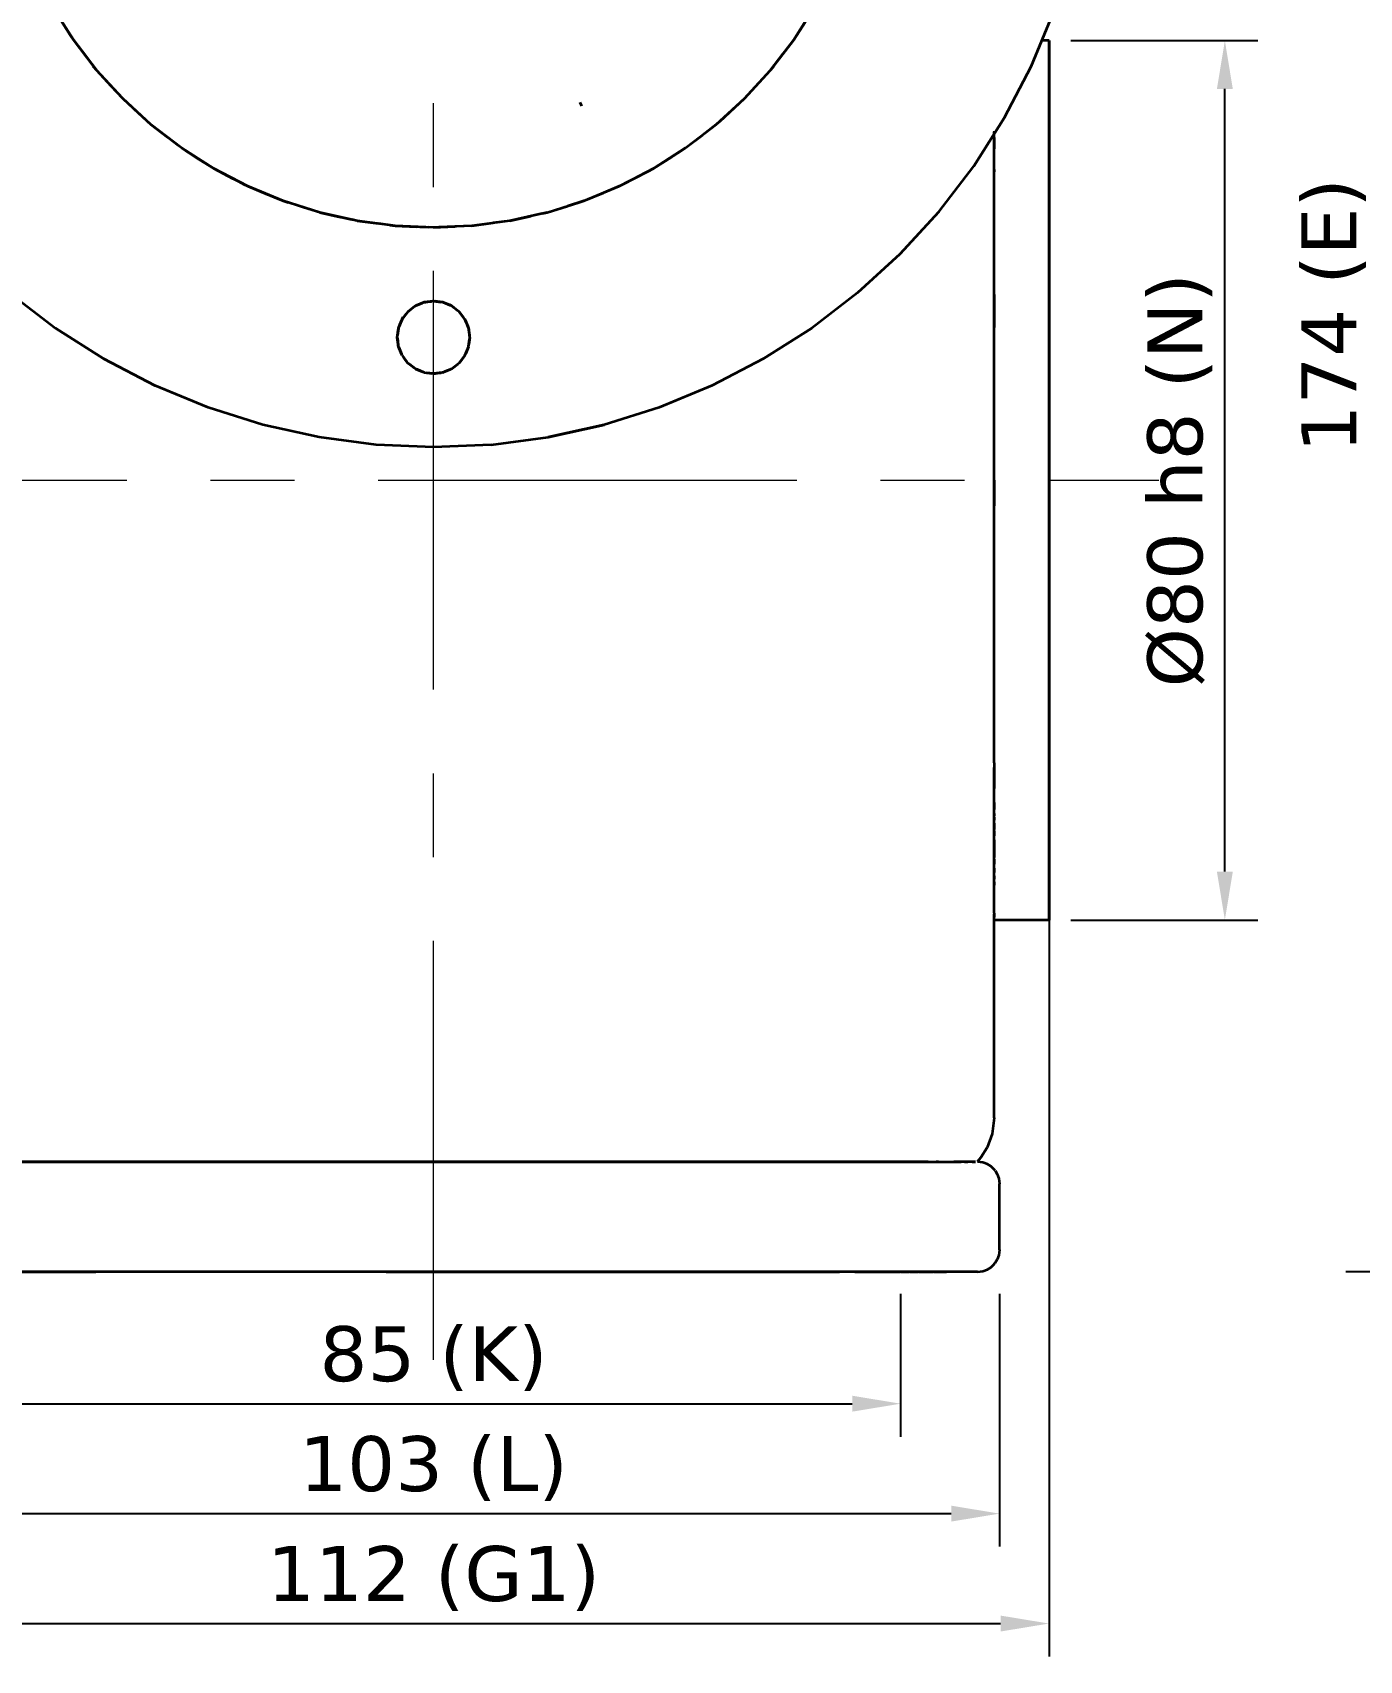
# Model space of a CAD drawing. Header units: millimetres. Extents: x 0 to 420, y 0 to 297.
# Drawn here: x 36.8 to 97.1, y 142.3 to 216.4 of the extents above; entities that cross this region are included whole.
import ezdxf

# ---------------------------------------------------------------- set-up
doc = ezdxf.new("R2010")
doc.units = ezdxf.units.MM
doc.header["$LTSCALE"] = 6
doc.linetypes.add('CENTER', pattern=[5.08, 3.175, -0.635, 0.635, -0.635])
for name, color, linetype, lineweight in [('CENTRO', 7, 'CENTER', 18), ('COTA', 7, 'Continuous', 18), ('VISIVEL', 7, 'Continuous', 35)]:
    doc.layers.add(name, color=color, linetype=linetype, lineweight=lineweight)
doc.styles.add('DESENHO', font='DejaVuSans.ttf')
doc.dimstyles.new('COTA', dxfattribs={"dimtxt": 2.5, "dimasz": 2.2, "dimexe": 1.5, "dimexo": 1, "dimgap": 0.8, "dimtad": 1, "dimdec": 0, "dimtxsty": 'DESENHO', "dimcen": 2.5, "dimazin": 3, "dimtfac": 1, "dimtmove": 0, "dimatfit": 3})

msp = doc.modelspace()

# ---------------------------------------------------------------- linework, layer by layer
at = {"layer": 'CENTRO'}
for p, q in [((55, 156), (55, 261)), ((22, 196), (88, 196))]:
    msp.add_line(p, q, dxfattribs=at)
at = {"layer": 'VISIVEL'}
for p, q in [((38.485, 216.23), (37.68, 217.5)), ((37.68, 217.5), (38.615, 216.03)), ((71.385, 216.03), (72.32, 217.5)), ((72.32, 217.5), (71.515, 216.23)), ((82.19, 214.82), (83.19, 217.24)), ((82.19, 214.82), (83.19, 217.24)), ((38.615, 216.03), (38.2, 216.68)), ((38.615, 216.03), (38.485, 216.23)), ((71.385, 216.03), (71.905, 216.845)), ((71.515, 216.23), (71.385, 216.03)), ((39.53, 214.84), (38.615, 216.03)), ((38.615, 216.03), (39.68, 214.645)), ((38.615, 216.03), (39.205, 215.26)), ((70.32, 214.645), (71.385, 216.03)), ((71.385, 216.03), (70.47, 214.84)), ((71.385, 216.03), (70.91, 215.415)), ((83, 216), (82.63, 216)), ((83, 215.925), (83, 216)), ((83, 216), (83, 215.925)), ((83, 215.695), (83, 215.925)), ((83, 215.925), (83, 215.695)), ((83, 215.32), (83, 215.695)), ((83, 215.695), (83, 215.32)), ((39.68, 214.645), (39.205, 215.26)), ((39.68, 214.645), (39.515, 214.825)), ((39.53, 214.84), (39.68, 214.645)), ((70.32, 214.645), (70.91, 215.415)), ((70.47, 214.84), (70.32, 214.645)), ((70.32, 214.645), (70.485, 214.825)), ((80.98, 212.5), (82.19, 214.82)), ((80.98, 212.5), (82.19, 214.82)), ((83, 214.795), (83, 215.32)), ((83, 215.32), (83, 214.795)), ((83, 214.125), (83, 214.795)), ((83, 214.795), (83, 214.125)), ((40.86, 213.36), (39.68, 214.645)), ((40.335, 213.93), (39.68, 214.645)), ((39.84, 214.465), (39.68, 214.645)), ((40.86, 213.36), (39.84, 214.465)), ((69.14, 213.36), (70.32, 214.645)), ((69.14, 213.36), (70.16, 214.465)), ((69.14, 213.36), (69.795, 214.075)), ((70.32, 214.645), (69.795, 214.075)), ((70.16, 214.465), (70.32, 214.645)), ((83, 213.32), (83, 214.125)), ((83, 214.125), (83, 213.32)), ((40.86, 213.36), (40.335, 213.93)), ((41.965, 212.34), (40.86, 213.36)), ((42.145, 212.18), (40.86, 213.36)), ((40.86, 213.36), (41.575, 212.705)), ((67.855, 212.18), (69.14, 213.36)), ((68.035, 212.34), (69.14, 213.36)), ((69.14, 213.36), (68.57, 212.835)), ((83, 212.385), (83, 213.32)), ((83, 213.32), (83, 212.385)), ((42.145, 212.18), (41.575, 212.705)), ((61.75, 213.02), (61.675, 213.18)), ((67.855, 212.18), (68.57, 212.835)), ((41.965, 212.34), (42.145, 212.18)), ((43.335, 211.265), (42.145, 212.18)), ((43.53, 211.115), (42.145, 212.18)), ((42.145, 212.18), (42.915, 211.59)), ((66.47, 211.115), (67.855, 212.18)), ((66.47, 211.115), (67.66, 212.03)), ((67.855, 212.18), (67.24, 211.705)), ((67.66, 212.03), (67.855, 212.18)), ((68.035, 212.34), (67.855, 212.18)), ((79.575, 210.295), (80.98, 212.5)), ((79.575, 210.295), (80.98, 212.5)), ((80.5, 211.88), (80.5, 211.755)), ((80.5, 211.865), (80.5, 211.78)), ((80.5, 211.59), (80.5, 211.855)), ((80.5, 211.32), (80.5, 211.85)), ((80.5, 211.625), (80.5, 211.825)), ((80.5, 211.59), (80.5, 211.78)), ((83, 211.32), (83, 212.385)), ((83, 212.385), (83, 211.32)), ((43.53, 211.115), (42.915, 211.59)), ((43.53, 211.115), (43.335, 211.265)), ((43.73, 210.985), (43.53, 211.115)), ((45, 210.18), (43.53, 211.115)), ((43.53, 211.115), (44.345, 210.595)), ((65, 210.18), (66.47, 211.115)), ((66.47, 211.115), (65.82, 210.7)), ((66.27, 210.985), (66.47, 211.115)), ((66.47, 211.115), (67.24, 211.705)), ((80.5, 211.59), (80.5, 211.755)), ((80.5, 211.59), (80.5, 211.075)), ((80.5, 211.32), (80.5, 211.59)), ((80.5, 211.59), (80.5, 211.445)), ((80.5, 211.59), (80.5, 211.465)), ((80.5, 211.32), (80.5, 211.465)), ((80.5, 211.32), (80.5, 211.445)), ((80.5, 211.125), (80.5, 211.32)), ((80.5, 210.14), (80.5, 211.32)), ((80.5, 211.32), (80.5, 211.245)), ((80.5, 211.32), (80.5, 211.23)), ((80.5, 211.15), (80.5, 211.285)), ((80.5, 211.15), (80.5, 211.245)), ((80.5, 211.15), (80.5, 211.23)), ((80.5, 210.14), (80.5, 211.125)), ((83, 210.14), (83, 211.32)), ((83, 211.32), (83, 210.14)), ((45, 210.18), (43.73, 210.985)), ((45, 210.18), (44.345, 210.595)), ((66.27, 210.985), (65, 210.18)), ((65, 210.18), (65.82, 210.7)), ((77.98, 208.215), (79.575, 210.295)), ((77.98, 208.215), (79.575, 210.295)), ((46.33, 209.485), (45, 210.18)), ((46.55, 209.375), (45, 210.18)), ((45, 210.18), (45.86, 209.73)), ((46.55, 209.375), (45.86, 209.73)), ((63.45, 209.375), (65, 210.18)), ((63.45, 209.375), (64.785, 210.065)), ((63.45, 209.375), (64.31, 209.82)), ((65, 210.18), (64.31, 209.82)), ((64.785, 210.065), (65, 210.18)), ((80.5, 209.93), (80.5, 210.14)), ((80.5, 210.14), (80.5, 210.025)), ((80.5, 209.14), (80.5, 210.025)), ((80.5, 208.855), (80.5, 209.93)), ((83, 208.855), (83, 210.14)), ((83, 210.14), (83, 208.855)), ((46.33, 209.485), (46.55, 209.375)), ((46.55, 209.375), (47.935, 208.8)), ((48.16, 208.705), (46.55, 209.375)), ((46.55, 209.375), (47.445, 209.005)), ((48.16, 208.705), (47.445, 209.005)), ((61.84, 208.705), (63.45, 209.375)), ((61.84, 208.705), (62.735, 209.075)), ((62.065, 208.8), (63.45, 209.375)), ((63.45, 209.375), (62.735, 209.075)), ((80.5, 208.855), (80.5, 209.14)), ((80.5, 208.625), (80.5, 208.855)), ((83, 208.97), (83, 208.89)), ((83, 208.89), (83, 208.97)), ((83, 208.95), (83, 208.805)), ((83, 208.95), (83, 208.805)), ((83, 208.95), (83, 208.825)), ((83, 208.805), (83, 208.93)), ((83, 208.9), (83, 208.555)), ((83, 208.89), (83, 208.75)), ((83, 208.75), (83, 208.89)), ((83, 207.47), (83, 208.855)), ((83, 208.855), (83, 207.47)), ((83, 208.805), (83, 208.555)), ((83, 208.555), (83, 208.805)), ((83, 208.805), (83, 208.59)), ((47.935, 208.8), (48.16, 208.705)), ((49.825, 208.18), (48.16, 208.705)), ((49.085, 208.415), (48.16, 208.705)), ((48.16, 208.705), (48.39, 208.635)), ((49.825, 208.18), (48.39, 208.635)), ((49.825, 208.18), (49.085, 208.415)), ((49.825, 208.18), (51.29, 207.855)), ((51.525, 207.805), (49.825, 208.18)), ((49.825, 208.18), (50.77, 207.97)), ((60.175, 208.18), (58.475, 207.805)), ((59.94, 208.13), (58.475, 207.805)), ((60.175, 208.18), (59.42, 208.015)), ((59.94, 208.13), (60.175, 208.18)), ((60.175, 208.18), (61.84, 208.705)), ((60.175, 208.18), (61.61, 208.635)), ((60.175, 208.18), (61.1, 208.475)), ((61.84, 208.705), (61.1, 208.475)), ((61.61, 208.635), (61.84, 208.705)), ((61.84, 208.705), (62.065, 208.8)), ((76.215, 206.285), (77.98, 208.215)), ((77.98, 208.215), (76.215, 206.285)), ((80.5, 207.47), (80.5, 208.625)), ((83, 208.555), (83, 208.77)), ((83, 208.75), (83, 208.555)), ((83, 208.555), (83, 208.75)), ((83, 208.555), (83, 208.31)), ((83, 208.31), (83, 208.555)), ((83, 208.555), (83, 208.215)), ((83, 208.215), (83, 208.555)), ((83, 208.555), (83, 208.265)), ((83, 208.215), (83, 208.51)), ((83, 208.31), (83, 208.01)), ((83, 208.01), (83, 208.31)), ((83, 207.78), (83, 208.215)), ((83, 208.215), (83, 207.78)), ((83, 208.215), (83, 207.84)), ((83, 207.78), (83, 208.155)), ((51.525, 207.805), (50.77, 207.97)), ((51.525, 207.805), (51.29, 207.855)), ((53.015, 207.61), (51.525, 207.805)), ((53.255, 207.575), (51.525, 207.805)), ((51.525, 207.805), (52.49, 207.675)), ((53.255, 207.575), (52.49, 207.675)), ((53.015, 207.61), (53.255, 207.575)), ((53.255, 207.575), (54.76, 207.51)), ((55, 207.5), (53.255, 207.575)), ((53.255, 207.575), (54.225, 207.535)), ((55, 207.5), (54.225, 207.535)), ((55, 207.5), (54.76, 207.51)), ((56.745, 207.575), (55, 207.5)), ((55, 207.5), (55.97, 207.54)), ((55, 207.5), (55.24, 207.51)), ((56.745, 207.575), (55.24, 207.51)), ((56.745, 207.575), (55.97, 207.54)), ((58.475, 207.805), (56.745, 207.575)), ((58.23, 207.77), (56.745, 207.575)), ((56.745, 207.575), (57.705, 207.705)), ((58.475, 207.805), (57.705, 207.705)), ((58.475, 207.805), (58.23, 207.77)), ((58.475, 207.805), (59.42, 208.015)), ((80.5, 207.225), (80.5, 207.47)), ((83, 208.01), (83, 207.66)), ((83, 207.66), (83, 208.01)), ((83, 207.78), (83, 207.355)), ((83, 207.26), (83, 207.78)), ((83, 207.78), (83, 207.26)), ((83, 207.78), (83, 207.33)), ((83, 207.26), (83, 207.71)), ((83, 207.66), (83, 207.26)), ((83, 207.26), (83, 207.66)), ((83, 206), (83, 207.47)), ((83, 207.47), (83, 206)), ((80.5, 206), (80.5, 207.225)), ((80.5, 206.315), (80.5, 206.845)), ((83, 207.26), (83, 206.81)), ((83, 206.81), (83, 207.26)), ((83, 206.65), (83, 207.26)), ((83, 207.26), (83, 206.65)), ((83, 207.26), (83, 206.735)), ((83, 207.26), (83, 207.175)), ((83, 207.175), (83, 206.655)), ((83, 207.005), (83, 206.885)), ((83, 206.885), (83, 207.005)), ((83, 206.885), (83, 206.72)), ((83, 206.72), (83, 206.885)), ((83, 206.81), (83, 206.315)), ((83, 206.315), (83, 206.81)), ((83, 206.65), (83, 206.735)), ((83, 206.72), (83, 206.51)), ((83, 206.51), (83, 206.72)), ((83, 206.035), (83, 206.65)), ((83, 205.96), (83, 206.65)), ((83, 206.65), (83, 206.035)), ((83, 206.65), (83, 205.96)), ((83, 206.65), (83, 206.555)), ((83, 206.055), (83, 206.645)), ((76.215, 206.285), (74.285, 204.52)), ((76.215, 206.285), (74.285, 204.52)), ((80.5, 206), (80.5, 206.315)), ((80.5, 205.74), (80.5, 206)), ((80.5, 204.45), (80.5, 206)), ((83, 206.555), (83, 205.965)), ((83, 206.51), (83, 206.255)), ((83, 206.255), (83, 206.51)), ((83, 206.315), (83, 205.775)), ((83, 205.775), (83, 206.315)), ((83, 206.255), (83, 205.955)), ((83, 205.955), (83, 206.255)), ((83, 205.96), (83, 206.055)), ((83, 204.45), (83, 206)), ((83, 206), (83, 204.45)), ((83, 205.19), (83, 205.96)), ((83, 205.96), (83, 205.19)), ((83, 205.96), (83, 205.85)), ((83, 205.955), (83, 205.615)), ((83, 205.615), (83, 205.955)), ((83, 205.3), (83, 205.95)), ((83, 205.19), (83, 205.85)), ((80.5, 204.45), (80.5, 205.74)), ((83, 205.705), (83, 205.78)), ((83, 205.78), (83, 205.705)), ((83, 205.775), (83, 205.19)), ((83, 205.19), (83, 205.775)), ((83, 205.615), (83, 205.705)), ((83, 205.705), (83, 205.615)), ((83, 205.51), (83, 205.615)), ((83, 205.615), (83, 205.51)), ((83, 205.615), (83, 205.23)), ((83, 205.23), (83, 205.615)), ((83, 205.395), (83, 205.51)), ((83, 205.51), (83, 205.395)), ((83, 205.27), (83, 205.395)), ((83, 205.395), (83, 205.27)), ((83, 205.19), (83, 205.3)), ((83, 205.135), (83, 205.27)), ((83, 205.27), (83, 205.135)), ((83, 205.23), (83, 204.805)), ((83, 204.805), (83, 205.23)), ((83, 205.19), (83, 204.57)), ((83, 204.57), (83, 205.19)), ((83, 204.355), (83, 205.19)), ((83, 205.19), (83, 204.81)), ((83, 205.19), (83, 204.355)), ((83, 205.19), (83, 205.075)), ((83, 204.47), (83, 205.185)), ((83, 204.99), (83, 205.135)), ((83, 205.135), (83, 204.99)), ((35.715, 204.52), (37.795, 202.925)), ((35.715, 204.52), (37.795, 202.925)), ((74.285, 204.52), (72.205, 202.925)), ((74.285, 204.52), (72.205, 202.925)), ((80.5, 204.185), (80.5, 204.45)), ((80.5, 204.45), (80.5, 202.955)), ((83, 204.355), (83, 205.075)), ((83, 204.83), (83, 204.99)), ((83, 204.99), (83, 204.83)), ((83, 204.66), (83, 204.83)), ((83, 204.83), (83, 204.66)), ((83, 204.805), (83, 204.345)), ((83, 204.345), (83, 204.805)), ((83, 204.48), (83, 204.66)), ((83, 204.66), (83, 204.48)), ((83, 204.57), (83, 203.915)), ((83, 203.915), (83, 204.57)), ((83, 204.29), (83, 204.48)), ((83, 204.48), (83, 204.29)), ((83, 204.355), (83, 204.47)), ((83, 202.84), (83, 204.45)), ((83, 204.45), (83, 202.84)), ((83, 203.455), (83, 204.42)), ((53.835, 203.665), (53.57, 203.325)), ((53.82, 203.65), (53.62, 203.385)), ((53.815, 203.645), (53.63, 203.405)), ((53.835, 203.665), (53.775, 203.59)), ((54.175, 203.93), (53.835, 203.665)), ((53.835, 203.665), (54.095, 203.87)), ((53.835, 203.665), (53.895, 203.715)), ((54.12, 203.885), (53.84, 203.67)), ((54.155, 203.915), (53.895, 203.715)), ((54.175, 203.93), (54.095, 203.87)), ((54.575, 204.095), (54.175, 203.93)), ((54.175, 203.93), (54.485, 204.055)), ((54.175, 203.93), (54.245, 203.96)), ((54.55, 204.085), (54.245, 203.96)), ((54.5, 204.065), (54.255, 203.96)), ((54.575, 204.095), (54.485, 204.055)), ((54.5, 204.065), (54.575, 204.095)), ((55, 204.15), (54.575, 204.095)), ((54.575, 204.095), (54.905, 204.135)), ((54.84, 204.13), (54.575, 204.095)), ((54.575, 204.095), (54.65, 204.105)), ((54.975, 204.145), (54.65, 204.105)), ((54.96, 204.145), (54.84, 204.13)), ((55, 204.15), (54.905, 204.135)), ((55.255, 204.115), (55, 204.15)), ((55, 204.15), (55.33, 204.105)), ((55, 204.15), (55.08, 204.14)), ((55.16, 204.13), (55.04, 204.145)), ((55.405, 204.095), (55.08, 204.14)), ((55.355, 204.105), (55.16, 204.13)), ((55.255, 204.115), (55.425, 204.095)), ((55.425, 204.095), (55.33, 204.105)), ((55.825, 203.93), (55.425, 204.095)), ((55.735, 203.965), (55.425, 204.095)), ((55.425, 204.095), (55.735, 203.965)), ((55.425, 204.095), (55.5, 204.065)), ((55.805, 203.94), (55.5, 204.065)), ((56.165, 203.665), (55.735, 203.995)), ((55.825, 203.93), (55.735, 203.965)), ((55.825, 203.93), (56.09, 203.725)), ((55.825, 203.93), (55.885, 203.88)), ((56.15, 203.68), (55.885, 203.88)), ((56.165, 203.665), (56.09, 203.725)), ((56.43, 203.325), (56.165, 203.665)), ((56.165, 203.665), (56.37, 203.405)), ((56.165, 203.665), (56.215, 203.605)), ((80.5, 202.84), (80.5, 204.185)), ((83, 203.455), (83, 204.355)), ((83, 204.355), (83, 203.455)), ((83, 204.355), (83, 204.23)), ((83, 203.58), (83, 204.35)), ((83, 204.345), (83, 203.85)), ((83, 203.85), (83, 204.345)), ((83, 204.09), (83, 204.29)), ((83, 204.29), (83, 204.09)), ((83, 203.455), (83, 204.23)), ((83, 203.88), (83, 204.09)), ((83, 204.09), (83, 203.88)), ((83, 203.915), (83, 203.22)), ((83, 203.22), (83, 203.915)), ((83, 202.975), (83, 203.9)), ((83, 203.9), (83, 202.975)), ((83, 203.66), (83, 203.88)), ((83, 203.88), (83, 203.66)), ((83, 203.85), (83, 203.32)), ((83, 203.32), (83, 203.85)), ((83, 203.43), (83, 203.66)), ((83, 203.66), (83, 203.43)), ((37.795, 202.925), (40, 201.52)), ((40, 201.52), (37.795, 202.925)), ((53.35, 202.5), (53.405, 202.925)), ((53.355, 202.555), (53.405, 202.925)), ((53.405, 202.905), (53.36, 202.58)), ((53.405, 202.925), (53.395, 202.83)), ((53.405, 202.925), (53.54, 203.255)), ((53.405, 202.925), (53.535, 203.235)), ((53.405, 202.925), (53.47, 203.08)), ((53.405, 202.925), (53.435, 203)), ((53.56, 203.305), (53.435, 203)), ((53.47, 203.08), (53.62, 203.44)), ((53.57, 203.325), (53.535, 203.235)), ((53.57, 203.325), (53.775, 203.59)), ((53.57, 203.325), (53.62, 203.385)), ((56.415, 203.345), (56.215, 203.605)), ((56.43, 203.325), (56.37, 203.405)), ((56.53, 203.08), (56.43, 203.325)), ((56.43, 203.325), (56.555, 203.015)), ((56.43, 203.325), (56.46, 203.255)), ((56.45, 203.27), (56.595, 202.925)), ((56.585, 202.95), (56.46, 203.255)), ((56.595, 202.925), (56.53, 203.08)), ((56.595, 202.925), (56.555, 203.015)), ((56.595, 202.925), (56.635, 202.595)), ((56.595, 202.925), (56.605, 202.85)), ((72.205, 202.925), (70, 201.52)), ((70, 201.52), (72.205, 202.925)), ((80.5, 203.045), (80.5, 202.955)), ((83, 203.455), (83, 203.58)), ((83, 202.5), (83, 203.455)), ((83, 203.455), (83, 202.5)), ((83, 203.455), (83, 203.325)), ((83, 202.635), (83, 203.45)), ((83, 203.195), (83, 203.43)), ((83, 203.43), (83, 203.195)), ((83, 202.5), (83, 203.325)), ((83, 203.32), (83, 202.755)), ((83, 202.755), (83, 203.32)), ((83, 203.22), (83, 202.5)), ((83, 202.5), (83, 203.22)), ((83, 202.945), (83, 203.195)), ((83, 203.195), (83, 202.945)), ((83, 202.155), (83, 202.975)), ((83, 202.975), (83, 202.155)), ((83, 202.69), (83, 202.945)), ((83, 202.945), (83, 202.69)), ((53.35, 202.5), (53.395, 202.83)), ((53.35, 202.5), (53.36, 202.58)), ((53.405, 202.08), (53.35, 202.5)), ((53.405, 202.075), (53.35, 202.5)), ((53.35, 202.5), (53.365, 202.405)), ((53.355, 202.475), (53.395, 202.15)), ((53.405, 202.075), (53.365, 202.405)), ((53.405, 202.075), (53.395, 202.15)), ((56.595, 202.08), (56.65, 202.5)), ((56.595, 202.075), (56.65, 202.5)), ((56.595, 202.095), (56.64, 202.42)), ((56.595, 202.075), (56.605, 202.17)), ((56.645, 202.525), (56.605, 202.85)), ((56.65, 202.5), (56.605, 202.17)), ((56.65, 202.5), (56.635, 202.595)), ((56.65, 202.5), (56.64, 202.42)), ((80.5, 202.565), (80.5, 202.84)), ((80.5, 201.175), (80.5, 202.84)), ((80.5, 201.175), (80.5, 202.565)), ((83, 201.175), (83, 202.84)), ((83, 202.84), (83, 201.175)), ((83, 202.755), (83, 202.165)), ((83, 202.165), (83, 202.755)), ((83, 202.43), (83, 202.69)), ((83, 202.69), (83, 202.43)), ((83, 202.5), (83, 202.635)), ((83, 202.5), (83, 201.75)), ((83, 201.75), (83, 202.5)), ((83, 201.495), (83, 202.5)), ((83, 202.5), (83, 201.495)), ((83, 202.5), (83, 202.36)), ((83, 201.635), (83, 202.49)), ((83, 202.155), (83, 202.43)), ((83, 202.43), (83, 202.155)), ((83, 202.36), (83, 201.5)), ((83, 202.165), (83, 201.55)), ((83, 201.55), (83, 202.165)), ((83, 201.88), (83, 202.155)), ((83, 201.875), (83, 202.155)), ((83, 202.155), (83, 201.875)), ((83, 202.155), (83, 201.88)), ((42.32, 200.31), (40, 201.52)), ((40, 201.52), (42.32, 200.31)), ((53.57, 201.675), (53.405, 202.075)), ((53.405, 202.075), (53.445, 201.985)), ((53.415, 202.05), (53.54, 201.745)), ((53.515, 201.815), (53.435, 202)), ((53.57, 201.675), (53.445, 201.985)), ((53.57, 201.675), (53.515, 201.815)), ((53.57, 201.675), (53.54, 201.745)), ((53.57, 201.675), (53.63, 201.595)), ((53.585, 201.655), (53.785, 201.395)), ((53.835, 201.335), (53.63, 201.595)), ((53.835, 201.335), (53.685, 201.53)), ((53.835, 201.335), (53.69, 201.52)), ((56.165, 201.335), (56.43, 201.675)), ((56.165, 201.335), (56.43, 201.675)), ((56.165, 201.335), (56.225, 201.41)), ((56.38, 201.615), (56.18, 201.35)), ((56.43, 201.675), (56.225, 201.41)), ((56.43, 201.675), (56.38, 201.615)), ((56.43, 201.675), (56.56, 201.99)), ((56.43, 201.675), (56.47, 201.77)), ((56.43, 201.675), (56.465, 201.765)), ((56.44, 201.695), (56.565, 202)), ((56.595, 202.075), (56.465, 201.765)), ((56.485, 201.805), (56.555, 201.975)), ((56.56, 201.99), (56.595, 202.075)), ((56.595, 202.075), (56.565, 202)), ((70, 201.52), (67.68, 200.31)), ((70, 201.52), (67.68, 200.31)), ((83, 201.59), (83, 201.88)), ((83, 201.88), (83, 201.59)), ((83, 201.795), (83, 201.875)), ((83, 201.875), (83, 201.795)), ((83, 201.71), (83, 201.795)), ((83, 201.795), (83, 201.71)), ((83, 201.75), (83, 200.975)), ((83, 200.975), (83, 201.75)), ((83, 201.615), (83, 201.71)), ((83, 201.71), (83, 201.615)), ((83, 201.495), (83, 201.635)), ((83, 201.52), (83, 201.615)), ((83, 201.615), (83, 201.52)), ((83, 201.3), (83, 201.59)), ((83, 201.59), (83, 201.3)), ((83, 201.55), (83, 200.91)), ((83, 200.91), (83, 201.55)), ((83, 201.415), (83, 201.52)), ((83, 201.52), (83, 201.415)), ((83, 200.445), (83, 201.495)), ((83, 201.495), (83, 200.445)), ((83, 201.495), (83, 200.59)), ((83, 201.495), (83, 201.35)), ((83, 201.3), (83, 201.415)), ((83, 201.415), (83, 201.3)), ((53.835, 201.335), (53.785, 201.395)), ((54.155, 201.085), (53.835, 201.335)), ((53.835, 201.335), (53.91, 201.275)), ((53.85, 201.32), (54.115, 201.12)), ((54.175, 201.07), (53.91, 201.275)), ((54.175, 201.07), (54.045, 201.17)), ((54.175, 201.07), (54.115, 201.12)), ((54.575, 200.905), (54.175, 201.07)), ((54.575, 200.905), (54.175, 201.07)), ((54.175, 201.07), (54.265, 201.035)), ((54.195, 201.06), (54.5, 200.935)), ((54.575, 200.905), (54.265, 201.035)), ((54.575, 200.905), (54.5, 200.935)), ((54.575, 200.905), (54.67, 200.895)), ((54.595, 200.905), (54.92, 200.86)), ((54.605, 200.9), (55, 200.85)), ((55, 200.85), (54.67, 200.895)), ((55, 200.85), (54.92, 200.86)), ((55, 200.85), (54.92, 200.86)), ((55.385, 200.9), (55, 200.85)), ((55, 200.85), (55.095, 200.865)), ((55.08, 200.86), (55, 200.85)), ((55.025, 200.855), (55.35, 200.895)), ((55.24, 200.88), (55.08, 200.86)), ((55.425, 200.905), (55.095, 200.865)), ((55.425, 200.905), (55.24, 200.88)), ((55.425, 200.905), (55.35, 200.895)), ((55.615, 200.985), (55.385, 200.89)), ((55.605, 200.98), (55.425, 200.905)), ((55.425, 200.905), (55.515, 200.945)), ((55.45, 200.915), (55.755, 201.04)), ((55.825, 201.07), (55.515, 200.945)), ((55.825, 201.07), (55.605, 200.98)), ((55.825, 201.07), (55.615, 200.985)), ((55.825, 201.07), (55.755, 201.04)), ((56.165, 201.335), (55.825, 201.07)), ((56.165, 201.335), (55.825, 201.07)), ((55.825, 201.07), (55.905, 201.13)), ((55.845, 201.085), (56.105, 201.285)), ((56.165, 201.335), (55.905, 201.13)), ((56.165, 201.335), (56.105, 201.285)), ((80.5, 200.89), (80.5, 201.175)), ((80.5, 199.475), (80.5, 200.89)), ((83, 200.445), (83, 201.35)), ((83, 201), (83, 201.3)), ((83, 201.18), (83, 201.3)), ((83, 201.3), (83, 201.18)), ((83, 201.3), (83, 201)), ((83, 201.055), (83, 201.18)), ((83, 201.18), (83, 201.055)), ((83, 199.475), (83, 201.175)), ((83, 201.175), (83, 199.475)), ((83, 200.925), (83, 201.055)), ((83, 201.055), (83, 200.925)), ((83, 200.695), (83, 201)), ((83, 201), (83, 200.695)), ((83, 200.975), (83, 200.18)), ((83, 200.18), (83, 200.975)), ((83, 200.79), (83, 200.925)), ((83, 200.925), (83, 200.79)), ((83, 200.91), (83, 200.25)), ((83, 200.25), (83, 200.91)), ((83, 200.645), (83, 200.79)), ((83, 200.79), (83, 200.645)), ((83, 200.385), (83, 200.695)), ((83, 200.695), (83, 200.385)), ((44.74, 199.31), (42.32, 200.31)), ((44.74, 199.31), (42.32, 200.31)), ((67.68, 200.31), (65.26, 199.31)), ((67.68, 200.31), (65.26, 199.31)), ((80.5, 199.475), (80.5, 200.235)), ((83, 200.495), (83, 200.645)), ((83, 200.645), (83, 200.495)), ((83, 200.445), (83, 200.59)), ((83, 200.34), (83, 200.495)), ((83, 200.495), (83, 200.34)), ((83, 199.365), (83, 200.445)), ((83, 200.445), (83, 199.39)), ((83, 200.445), (83, 199.365)), ((83, 200.445), (83, 199.515)), ((83, 200.445), (83, 200.295)), ((83, 200.065), (83, 200.385)), ((83, 200.385), (83, 200.065)), ((83, 200.18), (83, 200.34)), ((83, 200.34), (83, 200.18)), ((83, 199.365), (83, 200.295)), ((83, 200.25), (83, 199.57)), ((83, 199.57), (83, 200.25)), ((83, 200.015), (83, 200.18)), ((83, 200.18), (83, 200.015)), ((83, 200.18), (83, 199.365)), ((83, 199.365), (83, 200.18)), ((83, 199.745), (83, 200.065)), ((83, 200.065), (83, 199.745)), ((83, 199.85), (83, 200.015)), ((83, 200.015), (83, 199.85)), ((47.235, 198.52), (44.74, 199.31)), ((47.235, 198.52), (44.74, 199.31)), ((65.26, 199.31), (62.765, 198.52)), ((65.26, 199.31), (62.765, 198.52)), ((80.5, 199.185), (80.5, 199.475)), ((80.5, 197.745), (80.5, 199.185)), ((83, 199.675), (83, 199.85)), ((83, 199.85), (83, 199.675)), ((83, 199.42), (83, 199.745)), ((83, 199.745), (83, 199.42)), ((83, 199.495), (83, 199.675)), ((83, 199.675), (83, 199.495)), ((83, 199.57), (83, 198.875)), ((83, 198.875), (83, 199.57)), ((83, 199.365), (83, 199.515)), ((83, 199.31), (83, 199.495)), ((83, 199.495), (83, 199.31)), ((83, 197.745), (83, 199.475)), ((83, 199.475), (83, 197.745)), ((83, 199.09), (83, 199.42)), ((83, 199.42), (83, 199.09)), ((83, 199.365), (83, 198.535)), ((83, 198.535), (83, 199.365)), ((83, 198.255), (83, 199.365)), ((83, 199.365), (83, 198.255)), ((83, 199.365), (83, 198.41)), ((83, 199.365), (83, 199.21)), ((83, 199.125), (83, 199.31)), ((83, 199.31), (83, 199.125)), ((83, 199.21), (83, 198.265)), ((49.79, 197.955), (47.235, 198.52)), ((49.79, 197.955), (47.235, 198.52)), ((62.765, 198.52), (60.21, 197.955)), ((60.21, 197.955), (62.765, 198.52)), ((83, 198.935), (83, 199.125)), ((83, 199.125), (83, 198.935)), ((83, 198.755), (83, 199.09)), ((83, 199.09), (83, 198.755)), ((83, 198.74), (83, 198.935)), ((83, 198.935), (83, 198.74)), ((83, 198.875), (83, 198.165)), ((83, 198.165), (83, 198.875)), ((83, 198.42), (83, 198.755)), ((83, 198.755), (83, 198.42)), ((83, 198.54), (83, 198.74)), ((83, 198.74), (83, 198.54)), ((83, 198.34), (83, 198.54)), ((83, 198.54), (83, 198.34)), ((83, 198.535), (83, 197.695)), ((83, 197.695), (83, 198.535)), ((52.385, 197.615), (49.79, 197.955)), ((52.385, 197.615), (49.79, 197.955)), ((57.615, 197.615), (60.21, 197.955)), ((57.615, 197.615), (60.21, 197.955)), ((80.5, 197.455), (80.5, 197.745)), ((83, 198.08), (83, 198.42)), ((83, 198.42), (83, 198.08)), ((83, 198.255), (83, 198.41)), ((83, 198.14), (83, 198.34)), ((83, 198.34), (83, 198.14)), ((83, 197.135), (83, 198.255)), ((83, 198.255), (83, 197.135)), ((83, 198.255), (83, 197.29)), ((83, 198.255), (83, 198.1)), ((83, 198.165), (83, 197.45)), ((83, 197.45), (83, 198.165)), ((83, 197.93), (83, 198.14)), ((83, 198.14), (83, 197.93)), ((83, 197.135), (83, 198.1)), ((83, 197.735), (83, 198.08)), ((83, 198.08), (83, 197.735)), ((83, 197.725), (83, 197.93)), ((83, 197.93), (83, 197.725)), ((83, 196), (83, 197.745)), ((83, 197.745), (83, 196)), ((83, 197.39), (83, 197.735)), ((83, 197.735), (83, 197.39)), ((83, 197.51), (83, 197.725)), ((83, 197.725), (83, 197.51)), ((83, 197.695), (83, 196.85)), ((83, 196.85), (83, 197.695)), ((55, 197.5), (52.385, 197.615)), ((55, 197.5), (52.385, 197.615)), ((57.615, 197.615), (55, 197.5)), ((57.615, 197.615), (55, 197.5)), ((80.5, 196), (80.5, 197.455)), ((83, 197.3), (83, 197.51)), ((83, 197.51), (83, 197.3)), ((83, 197.45), (83, 196.725)), ((83, 196.725), (83, 197.45)), ((83, 197.045), (83, 197.39)), ((83, 197.39), (83, 197.045)), ((83, 197.085), (83, 197.3)), ((83, 197.3), (83, 197.085)), ((83, 197.135), (83, 197.29)), ((83, 196), (83, 197.135)), ((83, 197.135), (83, 196)), ((83, 197.135), (83, 196.155)), ((83, 197.135), (83, 196.975)), ((83, 196.87), (83, 197.085)), ((83, 197.085), (83, 196.87)), ((83, 196.7), (83, 197.045)), ((83, 197.045), (83, 196.7)), ((83, 196), (83, 196.975)), ((80.5, 196.355), (80.5, 196.64)), ((80.5, 196), (80.5, 196.355)), ((83, 196.655), (83, 196.87)), ((83, 196.87), (83, 196.655)), ((83, 196.85), (83, 196)), ((83, 196), (83, 196.85)), ((83, 196.725), (83, 196)), ((83, 196), (83, 196.725)), ((83, 196.35), (83, 196.7)), ((83, 196.7), (83, 196.35)), ((83, 196.435), (83, 196.655)), ((83, 196.655), (83, 196.435)), ((83, 196.22), (83, 196.435)), ((83, 196.435), (83, 196.22)), ((83, 196), (83, 196.35)), ((83, 196.35), (83, 196)), ((83, 196), (83, 196.22)), ((83, 196.22), (83, 196)), ((80.5, 195.71), (80.5, 196)), ((80.5, 196), (80.5, 194.84)), ((80.5, 194.255), (80.5, 195.71)), ((83, 196), (83, 196.155)), ((83, 196), (83, 195.65)), ((83, 196), (83, 195.78)), ((83, 196), (83, 195.65)), ((83, 196), (83, 195.78)), ((83, 196), (83, 195.15)), ((83, 196), (83, 195.275)), ((83, 195.15), (83, 196)), ((83, 195.275), (83, 196)), ((83, 194.255), (83, 196)), ((83, 196), (83, 194.255)), ((83, 194.865), (83, 196)), ((83, 196), (83, 194.865)), ((83, 196), (83, 195.025)), ((83, 196), (83, 195.845)), ((83, 194.865), (83, 195.845)), ((83, 195.78), (83, 195.565)), ((83, 195.565), (83, 195.78)), ((83, 195.65), (83, 195.3)), ((83, 195.3), (83, 195.65)), ((83, 195.565), (83, 195.345)), ((83, 195.345), (83, 195.565)), ((80.5, 194.255), (80.5, 194.84)), ((83, 195.345), (83, 195.13)), ((83, 195.13), (83, 195.345)), ((83, 195.3), (83, 194.955)), ((83, 194.955), (83, 195.3)), ((83, 195.275), (83, 194.55)), ((83, 194.55), (83, 195.275)), ((83, 195.15), (83, 194.305)), ((83, 194.305), (83, 195.15)), ((83, 195.13), (83, 194.915)), ((83, 194.915), (83, 195.13)), ((83, 194.865), (83, 195.025)), ((83, 194.955), (83, 194.61)), ((83, 194.61), (83, 194.955)), ((83, 194.915), (83, 194.7)), ((83, 194.7), (83, 194.915)), ((83, 194.865), (83, 193.745)), ((83, 194.865), (83, 193.745)), ((83, 194.865), (83, 193.9)), ((83, 194.865), (83, 194.71)), ((80.5, 193.97), (80.5, 194.255)), ((80.5, 192.525), (80.5, 194.255)), ((83, 193.745), (83, 194.71)), ((83, 194.7), (83, 194.49)), ((83, 194.49), (83, 194.7)), ((83, 194.61), (83, 194.265)), ((83, 194.265), (83, 194.61)), ((83, 194.55), (83, 193.835)), ((83, 193.835), (83, 194.55)), ((83, 194.49), (83, 194.275)), ((83, 194.275), (83, 194.49)), ((83, 194.305), (83, 193.465)), ((83, 193.465), (83, 194.305)), ((83, 194.275), (83, 194.07)), ((83, 194.07), (83, 194.275)), ((83, 194.265), (83, 193.92)), ((83, 193.92), (83, 194.265)), ((83, 192.525), (83, 194.255)), ((83, 194.255), (83, 192.525)), ((83, 194.07), (83, 193.86)), ((83, 193.86), (83, 194.07)), ((80.5, 192.525), (80.5, 193.97)), ((83, 193.92), (83, 193.58)), ((83, 193.58), (83, 193.92)), ((83, 193.745), (83, 193.9)), ((83, 193.86), (83, 193.66)), ((83, 193.66), (83, 193.86)), ((83, 193.835), (83, 193.125)), ((83, 193.125), (83, 193.835)), ((83, 192.635), (83, 193.745)), ((83, 193.745), (83, 192.635)), ((83, 193.745), (83, 192.79)), ((83, 193.745), (83, 193.59)), ((83, 193.725), (83, 192.635)), ((83, 193.725), (83, 192.635)), ((83, 193.66), (83, 193.46)), ((83, 193.46), (83, 193.66)), ((83, 192.635), (83, 193.59)), ((83, 193.58), (83, 193.245)), ((83, 193.245), (83, 193.58)), ((83, 193.465), (83, 192.635)), ((83, 192.635), (83, 193.465)), ((83, 193.46), (83, 193.26)), ((83, 193.26), (83, 193.46)), ((83, 193.26), (83, 193.065)), ((83, 193.065), (83, 193.26)), ((80.5, 192.245), (80.5, 192.525)), ((83, 193.245), (83, 192.91)), ((83, 192.91), (83, 193.245)), ((83, 193.125), (83, 192.43)), ((83, 192.43), (83, 193.125)), ((83, 193.065), (83, 192.875)), ((83, 192.875), (83, 193.065)), ((83, 192.91), (83, 192.58)), ((83, 192.58), (83, 192.91)), ((83, 192.875), (83, 192.69)), ((83, 192.69), (83, 192.875)), ((83, 192.635), (83, 192.79)), ((83, 192.69), (83, 192.505)), ((83, 192.505), (83, 192.69)), ((83, 192.635), (83, 191.82)), ((83, 191.82), (83, 192.635)), ((83, 192.635), (83, 191.555)), ((83, 191.555), (83, 192.635)), ((83, 192.635), (83, 191.705)), ((83, 192.635), (83, 192.485)), ((83, 192.61), (83, 191.555)), ((83, 192.58), (83, 192.255)), ((83, 192.255), (83, 192.58)), ((83, 190.825), (83, 192.525)), ((83, 192.525), (83, 190.825)), ((80.5, 190.825), (80.5, 192.245)), ((83, 192.505), (83, 192.325)), ((83, 192.325), (83, 192.505)), ((83, 191.555), (83, 192.485)), ((83, 192.43), (83, 191.75)), ((83, 191.75), (83, 192.43)), ((83, 192.325), (83, 192.15)), ((83, 192.15), (83, 192.325)), ((83, 192.255), (83, 191.935)), ((83, 191.935), (83, 192.255)), ((83, 192.15), (83, 191.985)), ((83, 191.985), (83, 192.15)), ((83, 191.985), (83, 191.82)), ((83, 191.82), (83, 191.985)), ((83, 191.935), (83, 191.615)), ((83, 191.615), (83, 191.935)), ((83, 191.82), (83, 191.66)), ((83, 191.66), (83, 191.82)), ((83, 191.82), (83, 191.025)), ((83, 191.025), (83, 191.82)), ((80.5, 190.825), (80.5, 191.235)), ((83, 191.75), (83, 191.09)), ((83, 191.09), (83, 191.75)), ((83, 191.555), (83, 191.705)), ((83, 191.66), (83, 191.505)), ((83, 191.505), (83, 191.66)), ((83, 191.615), (83, 191.305)), ((83, 191.305), (83, 191.615)), ((83, 190.505), (83, 191.555)), ((83, 191.555), (83, 190.505)), ((83, 191.555), (83, 190.65)), ((83, 191.555), (83, 191.41)), ((83, 191.505), (83, 191.355)), ((83, 191.355), (83, 191.505)), ((83, 190.505), (83, 191.41)), ((83, 191.355), (83, 191.21)), ((83, 191.21), (83, 191.355)), ((83, 191.305), (83, 191)), ((83, 191), (83, 191.305)), ((83, 191.21), (83, 191.075)), ((83, 191.075), (83, 191.21)), ((83, 191.09), (83, 190.45)), ((83, 190.45), (83, 191.09)), ((83, 191.075), (83, 190.945)), ((83, 190.945), (83, 191.075)), ((80.5, 190.545), (80.5, 190.825)), ((80.5, 189.16), (80.5, 190.545)), ((83, 191.025), (83, 190.25)), ((83, 190.25), (83, 191.025)), ((83, 191), (83, 190.7)), ((83, 190.7), (83, 191)), ((83, 190.945), (83, 190.82)), ((83, 190.82), (83, 190.945)), ((83, 189.16), (83, 190.825)), ((83, 190.825), (83, 189.16)), ((83, 190.82), (83, 190.7)), ((83, 190.7), (83, 190.82)), ((83, 190.7), (83, 190.41)), ((83, 190.7), (83, 190.585)), ((83, 190.585), (83, 190.7)), ((83, 190.41), (83, 190.7)), ((83, 190.505), (83, 190.65)), ((83, 190.585), (83, 190.48)), ((83, 190.48), (83, 190.585)), ((83, 190.505), (83, 189.475)), ((83, 189.5), (83, 190.505)), ((83, 190.505), (83, 189.475)), ((83, 190.505), (83, 189.5)), ((83, 190.505), (83, 190.365)), ((83, 189.64), (83, 190.5)), ((83, 190.48), (83, 190.385)), ((83, 190.385), (83, 190.48)), ((83, 190.45), (83, 189.835)), ((83, 189.835), (83, 190.45)), ((83, 190.41), (83, 190.12)), ((83, 190.12), (83, 190.41)), ((83, 190.385), (83, 190.29)), ((83, 190.29), (83, 190.385)), ((83, 189.5), (83, 190.365)), ((83, 190.29), (83, 190.205)), ((83, 190.205), (83, 190.29)), ((83, 190.25), (83, 189.5)), ((83, 189.5), (83, 190.25)), ((83, 190.205), (83, 190.125)), ((83, 190.125), (83, 190.205)), ((83, 190.12), (83, 189.845)), ((83, 189.845), (83, 190.12)), ((83, 189.845), (83, 189.57)), ((83, 189.57), (83, 189.845)), ((83, 189.835), (83, 189.245)), ((83, 189.245), (83, 189.835)), ((83, 189.5), (83, 189.64)), ((83, 189.57), (83, 189.31)), ((83, 189.31), (83, 189.57)), ((80.5, 188.89), (80.5, 189.16)), ((80.5, 187.55), (80.5, 188.89)), ((83, 189.5), (83, 188.78)), ((83, 188.78), (83, 189.5)), ((83, 188.545), (83, 189.5)), ((83, 189.5), (83, 188.545)), ((83, 189.5), (83, 189.365)), ((83, 188.675), (83, 189.49)), ((83, 188.545), (83, 189.365)), ((83, 189.31), (83, 189.055)), ((83, 189.055), (83, 189.31)), ((83, 189.245), (83, 188.68)), ((83, 188.68), (83, 189.245)), ((83, 187.55), (83, 189.16)), ((83, 189.16), (83, 187.55)), ((83, 189.055), (83, 188.805)), ((83, 188.805), (83, 189.055)), ((80.5, 187.71), (80.5, 188.32)), ((83, 188.805), (83, 188.57)), ((83, 188.57), (83, 188.805)), ((83, 188.78), (83, 188.085)), ((83, 188.085), (83, 188.78)), ((83, 188.68), (83, 188.15)), ((83, 188.15), (83, 188.68)), ((83, 188.545), (83, 188.675)), ((83, 188.57), (83, 188.34)), ((83, 188.34), (83, 188.57)), ((83, 188.545), (83, 187.58)), ((83, 187.645), (83, 188.545)), ((83, 188.545), (83, 187.645)), ((83, 188.545), (83, 187.77)), ((83, 188.545), (83, 188.42)), ((83, 187.645), (83, 188.42)), ((83, 188.34), (83, 188.12)), ((83, 188.12), (83, 188.34)), ((83, 188.15), (83, 187.655)), ((83, 187.655), (83, 188.15)), ((83, 188.12), (83, 187.91)), ((83, 187.91), (83, 188.12)), ((83, 188.085), (83, 187.43)), ((83, 187.43), (83, 188.085)), ((80.5, 187.55), (80.5, 187.71)), ((80.5, 187.29), (80.5, 187.55)), ((80.5, 186), (80.5, 187.55)), ((83, 187.91), (83, 187.71)), ((83, 187.71), (83, 187.91)), ((83, 187.645), (83, 187.77)), ((83, 187.71), (83, 187.52)), ((83, 187.52), (83, 187.71)), ((83, 187.655), (83, 187.195)), ((83, 187.195), (83, 187.655)), ((83, 187.645), (83, 186.81)), ((83, 187.645), (83, 186.81)), ((83, 187.645), (83, 186.925)), ((83, 187.645), (83, 187.53)), ((83, 186), (83, 187.55)), ((83, 187.55), (83, 186)), ((83, 186.81), (83, 187.53)), ((83, 187.52), (83, 187.34)), ((83, 187.34), (83, 187.52)), ((83, 187.43), (83, 186.81)), ((83, 186.81), (83, 187.43)), ((83, 187.34), (83, 187.17)), ((83, 187.17), (83, 187.34)), ((80.5, 186), (80.5, 187.29)), ((83, 187.195), (83, 186.77)), ((83, 186.77), (83, 187.195)), ((83, 187.17), (83, 187.01)), ((83, 187.01), (83, 187.17)), ((83, 187.01), (83, 186.865)), ((83, 186.865), (83, 187.01)), ((83, 186.81), (83, 186.925)), ((83, 186.865), (83, 186.73)), ((83, 186.73), (83, 186.865)), ((83, 186.81), (83, 186.225)), ((83, 186.225), (83, 186.81)), ((83, 186.81), (83, 186.04)), ((83, 186.81), (83, 186.04)), ((83, 186.81), (83, 186.7)), ((83, 186.81), (83, 186.15)), ((83, 186.77), (83, 186.385)), ((83, 186.385), (83, 186.77)), ((83, 186.73), (83, 186.605)), ((83, 186.605), (83, 186.73)), ((83, 186.04), (83, 186.7)), ((83, 186.605), (83, 186.49)), ((83, 186.49), (83, 186.605)), ((80.5, 185.755), (80.5, 186)), ((83, 186.49), (83, 186.385)), ((83, 186.385), (83, 186.49)), ((83, 186.385), (83, 186.295)), ((83, 186.295), (83, 186.385)), ((83, 186.385), (83, 186.045)), ((83, 186.045), (83, 186.385)), ((83, 186.295), (83, 186.22)), ((83, 186.22), (83, 186.295)), ((83, 186.225), (83, 185.685)), ((83, 185.685), (83, 186.225)), ((83, 186.04), (83, 186.15)), ((83, 186.045), (83, 185.745)), ((83, 185.745), (83, 186.045)), ((83, 185.35), (83, 186.04)), ((83, 186.04), (83, 185.35)), ((83, 186.04), (83, 185.945)), ((83, 186.04), (83, 185.445)), ((83, 184.53), (83, 186)), ((83, 186), (83, 184.53)), ((83, 185.35), (83, 185.945)), ((80.5, 184.53), (80.5, 185.755)), ((80.5, 184.53), (80.5, 185.59)), ((83, 185.745), (83, 185.49)), ((83, 185.49), (83, 185.745)), ((83, 185.685), (83, 185.19)), ((83, 185.19), (83, 185.685)), ((83, 185.49), (83, 185.28)), ((83, 185.28), (83, 185.49)), ((83, 185.35), (83, 185.445)), ((83, 185.35), (83, 184.74)), ((83, 184.74), (83, 185.35)), ((83, 185.35), (83, 185.265)), ((83, 185.35), (83, 184.825)), ((83, 185.28), (83, 185.115)), ((83, 185.115), (83, 185.28)), ((83, 184.74), (83, 185.265)), ((83, 185.19), (83, 184.74)), ((83, 184.74), (83, 185.19)), ((83, 185.115), (83, 184.995)), ((83, 184.995), (83, 185.115)), ((80.5, 184.3), (80.5, 184.53)), ((80.5, 183.145), (80.5, 184.53)), ((83, 184.74), (83, 184.825)), ((83, 184.74), (83, 184.34)), ((83, 184.34), (83, 184.74)), ((83, 184.22), (83, 184.74)), ((83, 184.74), (83, 184.22)), ((83, 184.29), (83, 184.735)), ((83, 184.22), (83, 184.67)), ((83, 184.22), (83, 184.645)), ((83, 183.145), (83, 184.53)), ((83, 183.145), (83, 184.53)), ((80.5, 183.145), (80.5, 184.3)), ((83, 184.34), (83, 183.99)), ((83, 183.99), (83, 184.34)), ((83, 184.22), (83, 183.785)), ((83, 183.785), (83, 184.22)), ((83, 184.22), (83, 183.845)), ((83, 183.785), (83, 184.16)), ((83, 183.99), (83, 183.69)), ((83, 183.69), (83, 183.99)), ((83, 183.785), (83, 183.345)), ((83, 183.785), (83, 183.445)), ((83, 183.345), (83, 183.785)), ((83, 183.445), (83, 183.785)), ((83, 183.785), (83, 183.49)), ((83, 183.445), (83, 183.735)), ((83, 183.69), (83, 183.445)), ((83, 183.445), (83, 183.69)), ((80.5, 183.145), (80.5, 181.975)), ((80.5, 183.145), (80.5, 182.93)), ((80.5, 181.86), (80.5, 182.93)), ((83, 183.445), (83, 183.25)), ((83, 183.25), (83, 183.445)), ((83, 183.445), (83, 183.195)), ((83, 183.1), (83, 183.445)), ((83, 183.195), (83, 183.445)), ((83, 183.23), (83, 183.44)), ((83, 183.195), (83, 183.41)), ((83, 183.25), (83, 183.11)), ((83, 183.11), (83, 183.25)), ((83, 183.195), (83, 183.05)), ((83, 183.05), (83, 183.195)), ((83, 183.195), (83, 183.07)), ((83, 183.05), (83, 183.175)), ((83, 183.145), (83, 181.86)), ((83, 181.86), (83, 183.145)), ((83, 183.11), (83, 183.03)), ((83, 183.03), (83, 183.11)), ((80.5, 181.86), (80.5, 181.97)), ((80.5, 181.35), (80.5, 181.965)), ((80.5, 181.66), (80.5, 181.86)), ((80.5, 180.68), (80.5, 181.66)), ((83, 181.86), (83, 180.68)), ((83, 180.68), (83, 181.86)), ((80.5, 181.35), (80.5, 181.03)), ((80.5, 180.68), (80.5, 181.03)), ((80.5, 180.85), (80.5, 180.755)), ((80.5, 180.85), (80.5, 180.77)), ((80.5, 180.83), (80.5, 180.74)), ((80.5, 180.68), (80.5, 180.77)), ((80.5, 180.68), (80.5, 180.755)), ((80.5, 180.455), (80.5, 180.68)), ((80.5, 180.68), (80.5, 180.545)), ((80.5, 180.5), (80.5, 180.68)), ((80.5, 180.68), (80.5, 180.535)), ((80.5, 180.68), (80.5, 180.555)), ((83, 180.68), (83, 179.615)), ((83, 179.615), (83, 180.68)), ((80.5, 180.41), (80.5, 180.555)), ((80.5, 180.435), (80.5, 180.545)), ((80.5, 180.41), (80.5, 180.535)), ((80.5, 179.615), (80.5, 180.5)), ((80.5, 180.055), (80.5, 180.41)), ((80.5, 180.41), (80.5, 180.245)), ((80.5, 180.41), (80.5, 180.22)), ((80.5, 180.4), (80.5, 180.19)), ((80.5, 180.055), (80.5, 180.245)), ((80.5, 180.055), (80.5, 180.22)), ((80.5, 180.19), (80.5, 180.115)), ((80.5, 179.615), (80.5, 180.12)), ((80.5, 179.695), (80.5, 180.055)), ((80.5, 180.055), (80.5, 179.835)), ((80.5, 180.055), (80.5, 179.865)), ((80.5, 179.755), (80.5, 179.99)), ((80.5, 179.645), (80.5, 179.865)), ((80.5, 179.645), (80.5, 179.835)), ((80.5, 179.645), (80.5, 179.755)), ((80.5, 179.205), (80.5, 179.645)), ((80.5, 179.205), (80.5, 179.645)), ((80.5, 179.645), (80.5, 179.41)), ((80.5, 179.645), (80.5, 179.445)), ((80.5, 179.46), (80.5, 179.615)), ((80.5, 179.615), (80.5, 178.845)), ((80.5, 178.68), (80.5, 179.46)), ((80.5, 179.205), (80.5, 179.445)), ((80.5, 179.205), (80.5, 179.41)), ((80.5, 179.205), (80.5, 179.005)), ((80.5, 179.205), (80.5, 178.97)), ((83, 179.615), (83, 178.68)), ((83, 178.68), (83, 179.615)), ((80.5, 178.765), (80.5, 179.055)), ((80.5, 178.765), (80.5, 179.005)), ((80.5, 178.765), (80.5, 178.97)), ((80.5, 178.68), (80.5, 178.845)), ((80.5, 178.355), (80.5, 178.765)), ((80.5, 178.355), (80.5, 178.765)), ((80.5, 178.765), (80.5, 178.545)), ((80.5, 178.765), (80.5, 178.575)), ((80.5, 178.545), (80.5, 178.68)), ((80.5, 177.875), (80.5, 178.68)), ((80.5, 178.355), (80.5, 178.575)), ((80.5, 177.875), (80.5, 178.545)), ((80.5, 178.355), (80.5, 178.545)), ((83, 178.68), (83, 177.875)), ((83, 177.875), (83, 178.68)), ((80.5, 178.005), (80.5, 178.355)), ((80.5, 178.355), (80.5, 178.165)), ((80.5, 178.355), (80.5, 178.195)), ((80.5, 178.005), (80.5, 178.195)), ((80.5, 178.005), (80.5, 178.165)), ((80.5, 178.005), (80.5, 177.86)), ((80.5, 178.005), (80.5, 177.88)), ((80.5, 177.735), (80.5, 177.96)), ((80.5, 177.735), (80.5, 177.88)), ((80.5, 177.765), (80.5, 177.875)), ((80.5, 177.735), (80.5, 177.86)), ((80.5, 177.205), (80.5, 177.765)), ((80.5, 177.585), (80.5, 177.735)), ((80.5, 177.735), (80.5, 177.655)), ((80.5, 177.735), (80.5, 177.645)), ((83, 177.875), (83, 177.205)), ((83, 177.205), (83, 177.875)), ((80.5, 177.695), (80.5, 177.59)), ((80.5, 177.565), (80.5, 177.655)), ((80.5, 177.565), (80.5, 177.645)), ((80.5, 177.205), (80.5, 177.59)), ((80.5, 177.12), (80.5, 177.205)), ((80.5, 176.68), (80.5, 177.12)), ((83, 177.205), (83, 176.68)), ((83, 176.68), (83, 177.205)), ((80.5, 176.775), (80.5, 176.95)), ((80.5, 176.68), (80.5, 176.775)), ((80.5, 176.305), (80.5, 176.68)), ((80.5, 176.305), (80.5, 176.62)), ((80.5, 176.305), (80.5, 176.13)), ((80.5, 176.075), (80.5, 176.265)), ((83, 176.68), (83, 176.305)), ((83, 176.305), (83, 176.68)), ((83, 176.305), (83, 176.075)), ((83, 176.075), (83, 176.305)), ((80.5, 176), (80.5, 176.11)), ((80.5, 167), (80.5, 176.045)), ((83, 176), (80.5, 176)), ((80.5, 167), (80.5, 175.99)), ((83, 176.075), (83, 176)), ((83, 176), (83, 176.075)), ((80.5, 167), (80.41, 166.27)), ((80.41, 166.27), (80.185, 165.66)), ((79.9, 165.2), (79.725, 165)), ((79.9, 165.2), (80.185, 165.66)), ((76.375, 165), (33.33, 165)), ((35.5, 165), (51.36, 165)), ((51.36, 165), (77.5, 165)), ((77.275, 165), (76.375, 165)), ((77.355, 165), (77.275, 165)), ((77.5, 165), (77.355, 165)), ((77.5, 165), (77.7, 165)), ((77.7, 165), (78.04, 165)), ((77.7, 165), (77.86, 165)), ((77.97, 165), (77.86, 165)), ((78.04, 165), (78.15, 165)), ((78.15, 165), (78.5, 165)), ((78.15, 165), (78.48, 165)), ((78.5, 165), (79, 165)), ((78.5, 165), (78.67, 165)), ((79, 165), (78.67, 165)), ((79.15, 165), (79, 165)), ((79.15, 165), (79.06, 165)), ((79.5, 165), (79.15, 165)), ((79.15, 165), (79.31, 165)), ((79.5, 165), (79.31, 165)), ((79.66, 165), (79.5, 165)), ((79.5, 165), (79.655, 165)), ((79.995, 164.97), (79.75, 165)), ((80.195, 164.895), (79.995, 164.97)), ((80.35, 164.8), (80.195, 164.895)), ((80.455, 164.705), (80.35, 164.8)), ((80.55, 164.6), (80.455, 164.705)), ((80.55, 164.6), (80.645, 164.445)), ((80.645, 164.445), (80.72, 164.245)), ((80.72, 164.245), (80.75, 164)), ((80.75, 161), (80.75, 164)), ((80.72, 160.755), (80.645, 160.555)), ((80.75, 161), (80.72, 160.755)), ((55.925, 160), (32.815, 160)), ((35.63, 160), (39.64, 160)), ((55.925, 160), (39.64, 160)), ((79.75, 160), (52.84, 160)), ((52.84, 160), (73.47, 160)), ((73.85, 160), (73.47, 160)), ((78.515, 160), (73.85, 160)), ((74.165, 160), (74.425, 160)), ((74.165, 160), (74.275, 160)), ((74.165, 160), (74.275, 160)), ((74.285, 160), (74.175, 160)), ((74.285, 160), (74.175, 160)), ((74.285, 160), (74.485, 160)), ((74.285, 160), (74.47, 160)), ((74.285, 160), (74.47, 160)), ((74.485, 160), (74.3, 160)), ((74.485, 160), (74.3, 160)), ((74.315, 160), (74.485, 160)), ((74.485, 160), (74.34, 160)), ((74.63, 160), (74.485, 160)), ((74.485, 160), (74.725, 160)), ((74.485, 160), (74.725, 160)), ((74.745, 160), (74.505, 160)), ((74.745, 160), (74.505, 160)), ((74.53, 160), (74.655, 160)), ((74.55, 160), (74.88, 160)), ((74.555, 160), (74.725, 160)), ((74.745, 160), (74.63, 160)), ((74.745, 160), (74.655, 160)), ((75.07, 160), (74.745, 160)), ((74.745, 160), (75.07, 160)), ((75, 160), (74.745, 160)), ((75.07, 160), (74.745, 160)), ((74.745, 160), (75.045, 160)), ((74.745, 160), (75.045, 160)), ((75.07, 160), (74.77, 160)), ((75.07, 160), (74.77, 160)), ((75.35, 160), (75.07, 160)), ((75.435, 160), (75.07, 160)), ((75.235, 160), (75.07, 160)), ((75.07, 160), (75.41, 160)), ((75.07, 160), (75.41, 160)), ((75.435, 160), (75.1, 160)), ((75.435, 160), (75.1, 160)), ((79.75, 160), (75.215, 160)), ((75.235, 160), (75.435, 160)), ((75.435, 160), (75.265, 160)), ((75.435, 160), (75.355, 160)), ((75.63, 160), (75.435, 160)), ((75.765, 160), (75.435, 160)), ((75.57, 160), (75.435, 160)), ((75.65, 160), (75.435, 160)), ((75.435, 160), (75.805, 160)), ((75.435, 160), (75.805, 160)), ((75.835, 160), (75.465, 160)), ((75.835, 160), (75.465, 160)), ((76.175, 160), (75.57, 160)), ((75.815, 160), (75.57, 160)), ((75.63, 160), (75.745, 160)), ((75.65, 160), (75.835, 160)), ((75.835, 160), (75.745, 160)), ((76.25, 160), (75.835, 160)), ((75.835, 160), (76.22, 160)), ((75.835, 160), (76.22, 160)), ((76.25, 160), (75.865, 160)), ((76.25, 160), (75.865, 160)), ((76.25, 160), (76.175, 160)), ((76.665, 160), (76.25, 160)), ((76.505, 160), (76.25, 160)), ((76.25, 160), (76.635, 160)), ((76.25, 160), (76.635, 160)), ((76.665, 160), (76.28, 160)), ((76.665, 160), (76.28, 160)), ((76.665, 160), (76.295, 160)), ((76.665, 160), (76.38, 160)), ((76.63, 160), (76.505, 160)), ((76.79, 160), (76.665, 160)), ((77.065, 160), (76.665, 160)), ((77.065, 160), (76.665, 160)), ((77.065, 160), (76.665, 160)), ((76.665, 160), (77.035, 160)), ((76.665, 160), (77.035, 160)), ((77.065, 160), (76.695, 160)), ((77.065, 160), (76.695, 160)), ((76.79, 160), (76.955, 160)), ((77.065, 160), (76.955, 160)), ((77.43, 160), (77.065, 160)), ((77.43, 160), (77.065, 160)), ((77.16, 160), (77.065, 160)), ((77.065, 160), (77.4, 160)), ((77.065, 160), (77.4, 160)), ((77.43, 160), (77.09, 160)), ((77.43, 160), (77.09, 160)), ((77.16, 160), (77.43, 160)), ((77.755, 160), (77.43, 160)), ((77.43, 160), (77.73, 160)), ((77.43, 160), (77.73, 160)), ((77.755, 160), (77.455, 160)), ((77.755, 160), (77.455, 160)), ((78, 160), (77.755, 160)), ((77.755, 160), (78.015, 160)), ((78.015, 160), (77.755, 160)), ((77.755, 160), (77.995, 160)), ((77.755, 160), (77.995, 160)), ((78.015, 160), (77.775, 160)), ((78.015, 160), (77.775, 160)), ((78.005, 160), (78.115, 160)), ((78.015, 160), (78.215, 160)), ((78.17, 160), (78.015, 160)), ((78.015, 160), (78.2, 160)), ((78.015, 160), (78.2, 160)), ((78.215, 160), (78.03, 160)), ((78.215, 160), (78.03, 160)), ((78.175, 160), (78.335, 160)), ((78.305, 160), (78.215, 160)), ((78.3, 160), (78.215, 160)), ((78.215, 160), (78.325, 160)), ((78.215, 160), (78.325, 160)), ((78.335, 160), (78.225, 160)), ((78.335, 160), (78.225, 160)), ((79.4, 160), (78.515, 160)), ((79.75, 160), (79.4, 160)), ((79.75, 160), (79.995, 160.03)), ((79.995, 160.03), (80.195, 160.105)), ((80.35, 160.2), (80.195, 160.105)), ((80.35, 160.2), (80.455, 160.295)), ((80.455, 160.295), (80.55, 160.4)), ((80.645, 160.555), (80.55, 160.4))]:
    msp.add_line(p, q, dxfattribs=at)

# ---------------------------------------------------------------- dimensions: what is measured, and where the dimension line sits
at = {"layer": 'COTA'}
for base, p1, p2, text in [((98, 160), (114, 160), (130, 247), '174 (E)'), ((91, 176), (83, 176), (83, 216), 'Ø80 h8 (N)')]:
    msp.add_linear_dim(base=base, p1=p1, p2=p2, angle=90, text=text, dimstyle='COTA', override={"dimlfac": 2}, dxfattribs=at).render()
for base, p1, p2, text in [((27, 144), (27, 196), (83, 196), '112 (G1)'), ((29.25, 149), (29.25, 160), (80.75, 160), '103 (L)'), ((33.75, 154), (33.75, 160), (76.25, 160), '85 (K)')]:
    msp.add_linear_dim(base=base, p1=p1, p2=p2, text=text, dimstyle='COTA', override={"dimlfac": 2}, dxfattribs=at).render()

doc.saveas('drawing.dxf')
